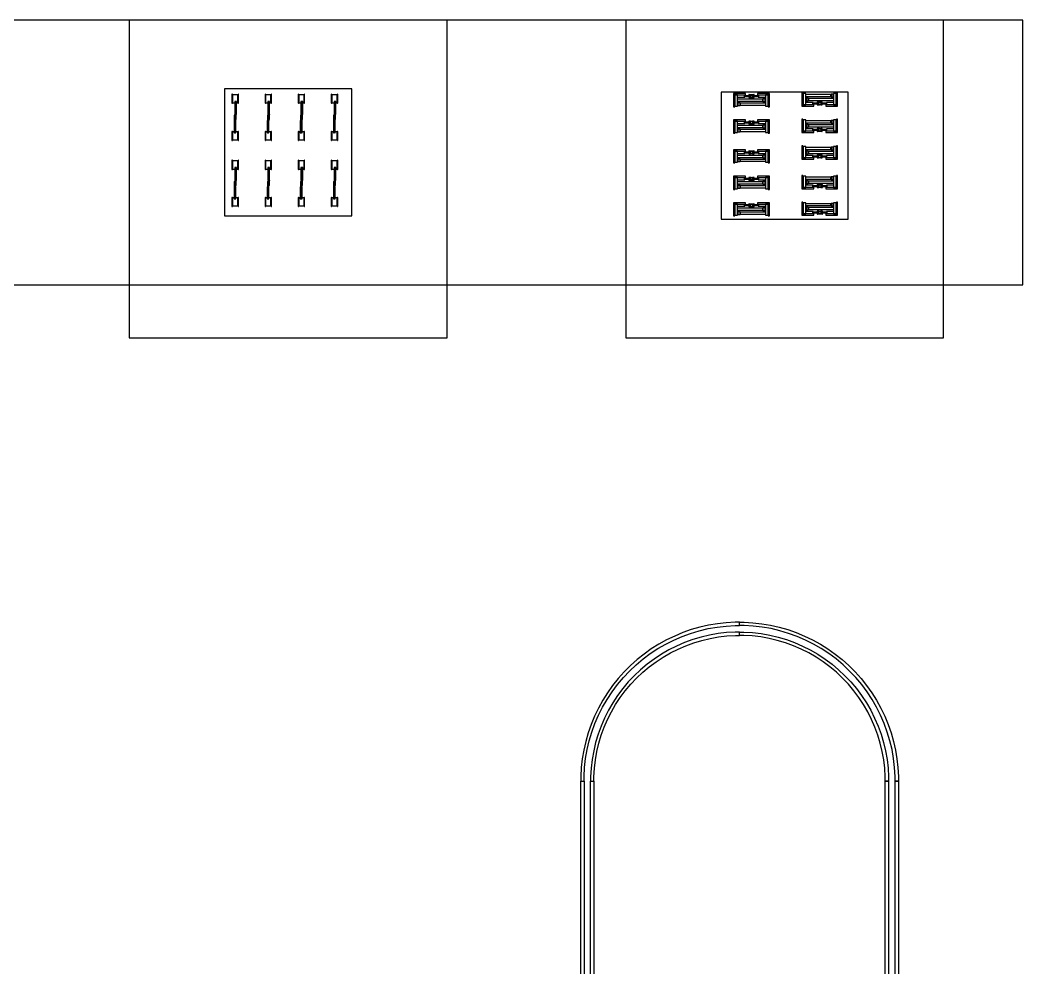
# Model space of a CAD drawing. Extents: x -5000 to 5000, y -1648 to 1500.
# Drawn here: x -3415 to -1900, y 68 to 1500 of the extents above; entities that cross this region are included whole.
import ezdxf

# ---------------------------------------------------------------- set-up
doc = ezdxf.new("R2010")
doc.units = 0
doc.header["$MEASUREMENT"] = 0
for name, color, linetype in [('L0', 3, 'CONTINUOUS'), ('L1', 5, 'CONTINUOUS'), ('L12', 200, 'CONTINUOUS'), ('L15', 120, 'CONTINUOUS'), ('L17', 140, 'CONTINUOUS'), ('L18', 40, 'CONTINUOUS'), ('L2', 1, 'CONTINUOUS'), ('L3', 51, 'CONTINUOUS'), ('L4', 2, 'CONTINUOUS'), ('L7', 220, 'CONTINUOUS')]:
    doc.layers.add(name, color=color, linetype=linetype)

msp = doc.modelspace()

# ---------------------------------------------------------------- linework, layer by layer
at = {"layer": 'L0'}
for points in [[(-4700, 1500), (-4700, 1100), (-1900, 1100), (-1900, 1500), (-4100.001, 1500), (-4100.001, 1400), (-4210.001, 1400), (-4210.001, 1500), (-4700, 1500)], [(-2328.029, 585), (-2328.029, 590), (-2334.763, 590), (-2348.21, 589.245), (-2361.592, 587.737), (-2374.87, 585.481), (-2387.999, 582.484), (-2400.941, 578.756), (-2413.652, 574.308), (-2426.095, 569.154), (-2438.228, 563.311), (-2450.016, 556.796), (-2461.419, 549.631), (-2472.402, 541.838), (-2482.932, 533.441), (-2492.974, 524.467), (-2502.497, 514.944), (-2511.471, 504.902), (-2519.867, 494.373), (-2527.661, 483.389), (-2534.826, 471.986), (-2541.34, 460.199), (-2547.184, 448.065), (-2552.337, 435.623), (-2556.786, 422.911), (-2560.514, 409.97), (-2563.511, 396.84), (-2565.766, 383.563), (-2567.274, 370.18), (-2568.029, 356.737), (-2568.029, 350.006), (-2563.029, 350), (-2563.029, 356.838), (-2562.234, 370.49), (-2560.647, 384.073), (-2558.272, 397.541), (-2555.118, 410.848), (-2551.196, 423.949), (-2546.519, 436.8), (-2541.102, 449.357), (-2534.964, 461.578), (-2528.127, 473.422), (-2520.612, 484.848), (-2512.445, 495.817), (-2503.655, 506.293), (-2494.27, 516.24), (-2484.323, 525.625), (-2473.847, 534.416), (-2462.877, 542.582), (-2451.451, 550.097), (-2439.608, 556.935), (-2427.387, 563.073), (-2414.83, 568.489), (-2401.979, 573.166), (-2388.878, 577.089), (-2375.571, 580.243), (-2362.103, 582.617), (-2348.52, 584.205), (-2334.867, 585), (-2328.029, 585)], [(-2328.029, 585), (-2328.029, 590), (-2321.296, 590), (-2307.849, 589.245), (-2294.467, 587.737), (-2281.189, 585.481), (-2268.06, 582.484), (-2255.118, 578.756), (-2242.407, 574.308), (-2229.964, 569.154), (-2217.83, 563.311), (-2206.043, 556.796), (-2194.64, 549.631), (-2183.657, 541.838), (-2173.127, 533.441), (-2163.085, 524.467), (-2153.562, 514.944), (-2144.588, 504.902), (-2136.192, 494.373), (-2128.398, 483.389), (-2121.233, 471.986), (-2114.719, 460.199), (-2108.875, 448.065), (-2103.722, 435.623), (-2099.273, 422.911), (-2095.545, 409.97), (-2092.548, 396.84), (-2090.292, 383.563), (-2088.785, 370.18), (-2088.03, 356.737), (-2088.029, 350.006), (-2093.029, 350), (-2093.029, 356.838), (-2093.825, 370.49), (-2095.412, 384.073), (-2097.787, 397.541), (-2100.941, 410.848), (-2104.863, 423.949), (-2109.54, 436.8), (-2114.957, 449.357), (-2121.095, 461.578), (-2127.932, 473.422), (-2135.447, 484.848), (-2143.614, 495.817), (-2152.404, 506.293), (-2161.789, 516.24), (-2171.736, 525.625), (-2182.212, 534.416), (-2193.182, 542.582), (-2204.608, 550.097), (-2216.451, 556.935), (-2228.672, 563.073), (-2241.229, 568.489), (-2254.08, 573.166), (-2267.181, 577.089), (-2280.488, 580.243), (-2293.956, 582.617), (-2307.539, 584.205), (-2321.192, 585), (-2328.029, 585)], [(-2328.029, 570), (-2328.029, 575), (-2334.576, 575), (-2347.648, 574.239), (-2360.653, 572.719), (-2373.548, 570.445), (-2386.288, 567.425), (-2398.832, 563.67), (-2411.136, 559.192), (-2423.159, 554.006), (-2434.86, 548.129), (-2446.199, 541.582), (-2457.139, 534.387), (-2467.642, 526.568), (-2477.672, 518.152), (-2487.196, 509.166), (-2496.181, 499.642), (-2504.598, 489.612), (-2512.417, 479.109), (-2519.612, 468.17), (-2526.159, 456.83), (-2532.035, 445.129), (-2537.221, 433.107), (-2541.699, 420.803), (-2545.455, 408.259), (-2548.474, 395.518), (-2550.748, 382.624), (-2552.268, 369.618), (-2553.029, 356.547), (-2553.029, 350), (-2548.029, 350), (-2548.029, 356.401), (-2547.285, 369.182), (-2545.799, 381.899), (-2543.576, 394.507), (-2540.623, 406.964), (-2536.951, 419.229), (-2532.572, 431.26), (-2527.502, 443.015), (-2521.756, 454.456), (-2515.354, 465.544), (-2508.319, 476.24), (-2500.674, 486.51), (-2492.445, 496.317), (-2483.659, 505.629), (-2474.346, 514.415), (-2464.539, 522.645), (-2454.27, 530.29), (-2443.573, 537.325), (-2432.486, 543.726), (-2421.045, 549.472), (-2409.289, 554.543), (-2397.259, 558.922), (-2384.994, 562.594), (-2372.536, 565.546), (-2359.928, 567.769), (-2347.212, 569.256), (-2334.431, 570), (-2328.029, 570)], [(-2328.029, 570), (-2328.029, 575), (-2321.483, 575), (-2308.411, 574.239), (-2295.406, 572.719), (-2282.511, 570.445), (-2269.771, 567.425), (-2257.227, 563.67), (-2244.923, 559.192), (-2232.9, 554.006), (-2221.199, 548.129), (-2209.86, 541.582), (-2198.92, 534.387), (-2188.417, 526.568), (-2178.387, 518.152), (-2168.863, 509.166), (-2159.878, 499.642), (-2151.461, 489.612), (-2143.642, 479.109), (-2136.447, 468.17), (-2129.9, 456.83), (-2124.024, 445.129), (-2118.838, 433.107), (-2114.359, 420.803), (-2110.604, 408.259), (-2107.585, 395.518), (-2105.311, 382.624), (-2103.791, 369.618), (-2103.029, 356.547), (-2103.029, 350), (-2108.029, 350), (-2108.029, 356.401), (-2108.774, 369.182), (-2110.26, 381.899), (-2112.483, 394.507), (-2115.436, 406.964), (-2119.108, 419.229), (-2123.486, 431.26), (-2128.557, 443.015), (-2134.303, 454.456), (-2140.705, 465.544), (-2147.74, 476.24), (-2155.385, 486.51), (-2163.614, 496.317), (-2172.4, 505.629), (-2181.712, 514.415), (-2191.52, 522.645), (-2201.789, 530.29), (-2212.486, 537.325), (-2223.573, 543.726), (-2235.014, 549.472), (-2246.77, 554.543), (-2258.8, 558.922), (-2271.065, 562.594), (-2283.523, 565.546), (-2296.131, 567.769), (-2308.847, 569.256), (-2321.628, 570), (-2328.029, 570)], [(-2568.029, 350.006), (-2563.029, 350.006), (-2563.029, -449.994), (-2568.029, -449.994), (-2568.029, 350.006)], [(-2553.029, 350), (-2548.029, 350), (-2548.029, -450), (-2553.029, -450), (-2553.029, 350)], [(-2108.029, 350), (-2103.029, 350), (-2103.029, -449.994), (-2108.029, -449.994), (-2108.029, 350)], [(-2093.029, 350), (-2088.029, 350), (-2088.029, -449.994), (-2093.029, -449.994), (-2093.029, 350)]]:
    msp.add_lwpolyline(points, close=True, dxfattribs=at)
at = {"layer": 'L1'}
for points in [[(-2335, 1370), (-2331, 1370), (-2331, 1387), (-2335, 1387), (-2335, 1370)], [(-2320.015, 1386.505), (-2331.515, 1386.505), (-2331.515, 1383.505), (-2320.015, 1383.505), (-2320.015, 1386.505)], [(-2293, 1380.5), (-2331.5, 1380.5), (-2331.5, 1377.5), (-2293, 1377.5), (-2293, 1380.5)], [(-2288.515, 1386.505), (-2300.015, 1386.505), (-2300.015, 1383.505), (-2288.515, 1383.505), (-2288.515, 1386.505)], [(-2289, 1370), (-2285, 1370), (-2285, 1387), (-2289, 1387), (-2289, 1370)], [(-2228, 1389), (-2232, 1389), (-2232, 1372), (-2228, 1372), (-2228, 1389)], [(-2228.497, 1384.495), (-2189.997, 1384.495), (-2189.997, 1387.495), (-2228.497, 1387.495), (-2228.497, 1384.495)], [(-2224, 1378.5), (-2185.5, 1378.5), (-2185.5, 1381.5), (-2224, 1381.5), (-2224, 1378.5)], [(-2182, 1389), (-2186, 1389), (-2186, 1372), (-2182, 1372), (-2182, 1389)], [(-2288.503, 1374.505), (-2327.003, 1374.505), (-2327.003, 1371.505), (-2288.503, 1371.505), (-2288.503, 1374.505)], [(-2228.485, 1372.495), (-2216.985, 1372.495), (-2216.985, 1375.495), (-2228.485, 1375.495), (-2228.485, 1372.495)], [(-2196.985, 1372.495), (-2185.485, 1372.495), (-2185.485, 1375.495), (-2196.985, 1375.495), (-2196.985, 1372.495)], [(-2228, 1349), (-2232, 1349), (-2232, 1332), (-2228, 1332), (-2228, 1349)], [(-2182, 1349), (-2186, 1349), (-2186, 1332), (-2182, 1332), (-2182, 1349)], [(-2335, 1330), (-2331, 1330), (-2331, 1347), (-2335, 1347), (-2335, 1330)], [(-2320.015, 1346.505), (-2331.515, 1346.505), (-2331.515, 1343.505), (-2320.015, 1343.505), (-2320.015, 1346.505)], [(-2293, 1340.5), (-2331.5, 1340.5), (-2331.5, 1337.5), (-2293, 1337.5), (-2293, 1340.5)], [(-2288.503, 1334.505), (-2327.003, 1334.505), (-2327.003, 1331.505), (-2288.503, 1331.505), (-2288.503, 1334.505)], [(-2288.515, 1346.505), (-2300.015, 1346.505), (-2300.015, 1343.505), (-2288.515, 1343.505), (-2288.515, 1346.505)], [(-2289, 1330), (-2285, 1330), (-2285, 1347), (-2289, 1347), (-2289, 1330)], [(-2228.497, 1344.495), (-2189.997, 1344.495), (-2189.997, 1347.495), (-2228.497, 1347.495), (-2228.497, 1344.495)], [(-2228.485, 1332.495), (-2216.985, 1332.495), (-2216.985, 1335.495), (-2228.485, 1335.495), (-2228.485, 1332.495)], [(-2224, 1338.5), (-2185.5, 1338.5), (-2185.5, 1341.5), (-2224, 1341.5), (-2224, 1338.5)], [(-2196.985, 1332.495), (-2185.485, 1332.495), (-2185.485, 1335.495), (-2196.985, 1335.495), (-2196.985, 1332.495)], [(-2228, 1309), (-2232, 1309), (-2232, 1292), (-2228, 1292), (-2228, 1309)], [(-2228.497, 1304.495), (-2189.997, 1304.495), (-2189.997, 1307.495), (-2228.497, 1307.495), (-2228.497, 1304.495)], [(-2182, 1309), (-2186, 1309), (-2186, 1292), (-2182, 1292), (-2182, 1309)], [(-2335, 1285), (-2331, 1285), (-2331, 1302), (-2335, 1302), (-2335, 1285)], [(-2320.015, 1301.505), (-2331.515, 1301.505), (-2331.515, 1298.505), (-2320.015, 1298.505), (-2320.015, 1301.505)], [(-2293, 1295.5), (-2331.5, 1295.5), (-2331.5, 1292.5), (-2293, 1292.5), (-2293, 1295.5)], [(-2288.503, 1289.505), (-2327.003, 1289.505), (-2327.003, 1286.505), (-2288.503, 1286.505), (-2288.503, 1289.505)], [(-2288.515, 1301.505), (-2300.015, 1301.505), (-2300.015, 1298.505), (-2288.515, 1298.505), (-2288.515, 1301.505)], [(-2289, 1285), (-2285, 1285), (-2285, 1302), (-2289, 1302), (-2289, 1285)], [(-2228.485, 1292.495), (-2216.985, 1292.495), (-2216.985, 1295.495), (-2228.485, 1295.495), (-2228.485, 1292.495)], [(-2224, 1298.5), (-2185.5, 1298.5), (-2185.5, 1301.5), (-2224, 1301.5), (-2224, 1298.5)], [(-2196.985, 1292.495), (-2185.485, 1292.495), (-2185.485, 1295.495), (-2196.985, 1295.495), (-2196.985, 1292.495)], [(-2335, 1245), (-2331, 1245), (-2331, 1262), (-2335, 1262), (-2335, 1245)], [(-2320.015, 1261.505), (-2331.515, 1261.505), (-2331.515, 1258.505), (-2320.015, 1258.505), (-2320.015, 1261.505)], [(-2288.515, 1261.505), (-2300.015, 1261.505), (-2300.015, 1258.505), (-2288.515, 1258.505), (-2288.515, 1261.505)], [(-2289, 1245), (-2285, 1245), (-2285, 1262), (-2289, 1262), (-2289, 1245)], [(-2228, 1264), (-2232, 1264), (-2232, 1247), (-2228, 1247), (-2228, 1264)], [(-2228.497, 1259.495), (-2189.997, 1259.495), (-2189.997, 1262.495), (-2228.497, 1262.495), (-2228.497, 1259.495)], [(-2182, 1264), (-2186, 1264), (-2186, 1247), (-2182, 1247), (-2182, 1264)], [(-2293, 1255.5), (-2331.5, 1255.5), (-2331.5, 1252.5), (-2293, 1252.5), (-2293, 1255.5)], [(-2288.503, 1249.505), (-2327.003, 1249.505), (-2327.003, 1246.505), (-2288.503, 1246.505), (-2288.503, 1249.505)], [(-2228.485, 1247.495), (-2216.985, 1247.495), (-2216.985, 1250.495), (-2228.485, 1250.495), (-2228.485, 1247.495)], [(-2224, 1253.5), (-2185.5, 1253.5), (-2185.5, 1256.5), (-2224, 1256.5), (-2224, 1253.5)], [(-2196.985, 1247.495), (-2185.485, 1247.495), (-2185.485, 1250.495), (-2196.985, 1250.495), (-2196.985, 1247.495)], [(-2335, 1205), (-2331, 1205), (-2331, 1222), (-2335, 1222), (-2335, 1205)], [(-2320.015, 1221.505), (-2331.515, 1221.505), (-2331.515, 1218.505), (-2320.015, 1218.505), (-2320.015, 1221.505)], [(-2293, 1215.5), (-2331.5, 1215.5), (-2331.5, 1212.5), (-2293, 1212.5), (-2293, 1215.5)], [(-2288.515, 1221.505), (-2300.015, 1221.505), (-2300.015, 1218.505), (-2288.515, 1218.505), (-2288.515, 1221.505)], [(-2289, 1205), (-2285, 1205), (-2285, 1222), (-2289, 1222), (-2289, 1205)], [(-2228, 1224), (-2232, 1224), (-2232, 1207), (-2228, 1207), (-2228, 1224)], [(-2228.497, 1219.495), (-2189.997, 1219.495), (-2189.997, 1222.495), (-2228.497, 1222.495), (-2228.497, 1219.495)], [(-2224, 1213.5), (-2185.5, 1213.5), (-2185.5, 1216.5), (-2224, 1216.5), (-2224, 1213.5)], [(-2182, 1224), (-2186, 1224), (-2186, 1207), (-2182, 1207), (-2182, 1224)], [(-2288.503, 1209.505), (-2327.003, 1209.505), (-2327.003, 1206.505), (-2288.503, 1206.505), (-2288.503, 1209.505)], [(-2228.485, 1207.495), (-2216.985, 1207.495), (-2216.985, 1210.495), (-2228.485, 1210.495), (-2228.485, 1207.495)], [(-2196.985, 1207.495), (-2185.485, 1207.495), (-2185.485, 1210.495), (-2196.985, 1210.495), (-2196.985, 1207.495)]]:
    msp.add_lwpolyline(points, close=True, dxfattribs=at)
at = {"layer": 'L12'}
for points in [[(-3093.97, 1374.7), (-3085.97, 1374.7), (-3085.97, 1387), (-3093.97, 1387), (-3093.97, 1374.7)], [(-3043.97, 1374.7), (-3035.97, 1374.7), (-3035.97, 1387), (-3043.97, 1387), (-3043.97, 1374.7)], [(-2993.97, 1374.7), (-2985.97, 1374.7), (-2985.97, 1387), (-2993.97, 1387), (-2993.97, 1374.7)], [(-2943.97, 1374.7), (-2935.97, 1374.7), (-2935.97, 1387), (-2943.97, 1387), (-2943.97, 1374.7)], [(-3093.97, 1319), (-3085.97, 1319), (-3085.97, 1331.3), (-3093.97, 1331.3), (-3093.97, 1319)], [(-3043.97, 1319), (-3035.97, 1319), (-3035.97, 1331.3), (-3043.97, 1331.3), (-3043.97, 1319)], [(-2993.97, 1319), (-2985.97, 1319), (-2985.97, 1331.3), (-2993.97, 1331.3), (-2993.97, 1319)], [(-2943.97, 1319), (-2935.97, 1319), (-2935.97, 1331.3), (-2943.97, 1331.3), (-2943.97, 1319)], [(-3093.97, 1274.7), (-3085.97, 1274.7), (-3085.97, 1287), (-3093.97, 1287), (-3093.97, 1274.7)], [(-3043.97, 1274.7), (-3035.97, 1274.7), (-3035.97, 1287), (-3043.97, 1287), (-3043.97, 1274.7)], [(-2993.97, 1274.7), (-2985.97, 1274.7), (-2985.97, 1287), (-2993.97, 1287), (-2993.97, 1274.7)], [(-2943.97, 1274.7), (-2935.97, 1274.7), (-2935.97, 1287), (-2943.97, 1287), (-2943.97, 1274.7)], [(-3093.97, 1219), (-3085.97, 1219), (-3085.97, 1231.3), (-3093.97, 1231.3), (-3093.97, 1219)], [(-3043.97, 1219), (-3035.97, 1219), (-3035.97, 1231.3), (-3043.97, 1231.3), (-3043.97, 1219)], [(-2993.97, 1219), (-2985.97, 1219), (-2985.97, 1231.3), (-2993.97, 1231.3), (-2993.97, 1219)], [(-2943.97, 1219), (-2935.97, 1219), (-2935.97, 1231.3), (-2943.97, 1231.3), (-2943.97, 1219)]]:
    msp.add_lwpolyline(points, close=True, dxfattribs=at)
at = {"layer": 'L15'}
for points in [[(-2313.85, 1385.75), (-2313.35, 1385.75), (-2313.35, 1387.25), (-2313.85, 1387.25), (-2313.85, 1385.75)], [(-2313.85, 1382.75), (-2313.35, 1382.75), (-2313.35, 1384.25), (-2313.85, 1384.25), (-2313.85, 1382.75)], [(-2306.7, 1385.75), (-2306.2, 1385.75), (-2306.2, 1387.25), (-2306.7, 1387.25), (-2306.7, 1385.75)], [(-2306.7, 1382.75), (-2306.2, 1382.75), (-2306.2, 1384.25), (-2306.7, 1384.25), (-2306.7, 1382.75)], [(-2210.85, 1374.75), (-2210.35, 1374.75), (-2210.35, 1376.25), (-2210.85, 1376.25), (-2210.85, 1374.75)], [(-2210.85, 1371.75), (-2210.35, 1371.75), (-2210.35, 1373.25), (-2210.85, 1373.25), (-2210.85, 1371.75)], [(-2203.7, 1374.75), (-2203.2, 1374.75), (-2203.2, 1376.25), (-2203.7, 1376.25), (-2203.7, 1374.75)], [(-2203.7, 1371.75), (-2203.2, 1371.75), (-2203.2, 1373.25), (-2203.7, 1373.25), (-2203.7, 1371.75)], [(-2313.85, 1345.75), (-2313.35, 1345.75), (-2313.35, 1347.25), (-2313.85, 1347.25), (-2313.85, 1345.75)], [(-2313.85, 1342.75), (-2313.35, 1342.75), (-2313.35, 1344.25), (-2313.85, 1344.25), (-2313.85, 1342.75)], [(-2306.7, 1345.75), (-2306.2, 1345.75), (-2306.2, 1347.25), (-2306.7, 1347.25), (-2306.7, 1345.75)], [(-2306.7, 1342.75), (-2306.2, 1342.75), (-2306.2, 1344.25), (-2306.7, 1344.25), (-2306.7, 1342.75)], [(-2210.85, 1334.75), (-2210.35, 1334.75), (-2210.35, 1336.25), (-2210.85, 1336.25), (-2210.85, 1334.75)], [(-2210.85, 1331.75), (-2210.35, 1331.75), (-2210.35, 1333.25), (-2210.85, 1333.25), (-2210.85, 1331.75)], [(-2203.7, 1334.75), (-2203.2, 1334.75), (-2203.2, 1336.25), (-2203.7, 1336.25), (-2203.7, 1334.75)], [(-2203.7, 1331.75), (-2203.2, 1331.75), (-2203.2, 1333.25), (-2203.7, 1333.25), (-2203.7, 1331.75)], [(-2313.85, 1300.75), (-2313.35, 1300.75), (-2313.35, 1302.25), (-2313.85, 1302.25), (-2313.85, 1300.75)], [(-2313.85, 1297.75), (-2313.35, 1297.75), (-2313.35, 1299.25), (-2313.85, 1299.25), (-2313.85, 1297.75)], [(-2306.7, 1300.75), (-2306.2, 1300.75), (-2306.2, 1302.25), (-2306.7, 1302.25), (-2306.7, 1300.75)], [(-2306.7, 1297.75), (-2306.2, 1297.75), (-2306.2, 1299.25), (-2306.7, 1299.25), (-2306.7, 1297.75)], [(-2210.85, 1294.75), (-2210.35, 1294.75), (-2210.35, 1296.25), (-2210.85, 1296.25), (-2210.85, 1294.75)], [(-2210.85, 1291.75), (-2210.35, 1291.75), (-2210.35, 1293.25), (-2210.85, 1293.25), (-2210.85, 1291.75)], [(-2203.7, 1294.75), (-2203.2, 1294.75), (-2203.2, 1296.25), (-2203.7, 1296.25), (-2203.7, 1294.75)], [(-2203.7, 1291.75), (-2203.2, 1291.75), (-2203.2, 1293.25), (-2203.7, 1293.25), (-2203.7, 1291.75)], [(-2313.85, 1260.75), (-2313.35, 1260.75), (-2313.35, 1262.25), (-2313.85, 1262.25), (-2313.85, 1260.75)], [(-2313.85, 1257.75), (-2313.35, 1257.75), (-2313.35, 1259.25), (-2313.85, 1259.25), (-2313.85, 1257.75)], [(-2306.7, 1260.75), (-2306.2, 1260.75), (-2306.2, 1262.25), (-2306.7, 1262.25), (-2306.7, 1260.75)], [(-2306.7, 1257.75), (-2306.2, 1257.75), (-2306.2, 1259.25), (-2306.7, 1259.25), (-2306.7, 1257.75)], [(-2210.65, 1249.85), (-2210.15, 1249.85), (-2210.15, 1251.35), (-2210.65, 1251.35), (-2210.65, 1249.85)], [(-2210.65, 1246.85), (-2210.15, 1246.85), (-2210.15, 1248.35), (-2210.65, 1248.35), (-2210.65, 1246.85)], [(-2203.5, 1249.85), (-2203, 1249.85), (-2203, 1251.35), (-2203.5, 1251.35), (-2203.5, 1249.85)], [(-2203.5, 1246.85), (-2203, 1246.85), (-2203, 1248.35), (-2203.5, 1248.35), (-2203.5, 1246.85)], [(-2313.85, 1220.75), (-2313.35, 1220.75), (-2313.35, 1222.25), (-2313.85, 1222.25), (-2313.85, 1220.75)], [(-2313.85, 1217.75), (-2313.35, 1217.75), (-2313.35, 1219.25), (-2313.85, 1219.25), (-2313.85, 1217.75)], [(-2306.7, 1220.75), (-2306.2, 1220.75), (-2306.2, 1222.25), (-2306.7, 1222.25), (-2306.7, 1220.75)], [(-2306.7, 1217.75), (-2306.2, 1217.75), (-2306.2, 1219.25), (-2306.7, 1219.25), (-2306.7, 1217.75)], [(-2210.65, 1209.75), (-2210.15, 1209.75), (-2210.15, 1211.25), (-2210.65, 1211.25), (-2210.65, 1209.75)], [(-2210.65, 1206.75), (-2210.15, 1206.75), (-2210.15, 1208.25), (-2210.65, 1208.25), (-2210.65, 1206.75)], [(-2203.5, 1209.75), (-2203, 1209.75), (-2203, 1211.25), (-2203.5, 1211.25), (-2203.5, 1209.75)], [(-2203.5, 1206.75), (-2203, 1206.75), (-2203, 1208.25), (-2203.5, 1208.25), (-2203.5, 1206.75)]]:
    msp.add_lwpolyline(points, close=True, dxfattribs=at)
at = {"layer": 'L17'}
for points in [[(-3094.87, 1374.3), (-3094.27, 1374.3), (-3094.27, 1388), (-3094.87, 1388), (-3094.87, 1374.3)], [(-3085.67, 1374.3), (-3085.07, 1374.3), (-3085.07, 1388), (-3085.67, 1388), (-3085.67, 1374.3)], [(-3044.87, 1374.3), (-3044.27, 1374.3), (-3044.27, 1388), (-3044.87, 1388), (-3044.87, 1374.3)], [(-3035.67, 1374.3), (-3035.07, 1374.3), (-3035.07, 1388), (-3035.67, 1388), (-3035.67, 1374.3)], [(-2994.87, 1374.3), (-2994.27, 1374.3), (-2994.27, 1388), (-2994.87, 1388), (-2994.87, 1374.3)], [(-2985.67, 1374.3), (-2985.07, 1374.3), (-2985.07, 1388), (-2985.67, 1388), (-2985.67, 1374.3)], [(-2944.87, 1374.3), (-2944.27, 1374.3), (-2944.27, 1388), (-2944.87, 1388), (-2944.87, 1374.3)], [(-2935.67, 1374.3), (-2935.07, 1374.3), (-2935.07, 1388), (-2935.67, 1388), (-2935.67, 1374.3)], [(-3094.87, 1318), (-3094.27, 1318), (-3094.27, 1331.7), (-3094.87, 1331.7), (-3094.87, 1318)], [(-3085.67, 1318), (-3085.07, 1318), (-3085.07, 1331.7), (-3085.67, 1331.7), (-3085.67, 1318)], [(-3044.87, 1318), (-3044.27, 1318), (-3044.27, 1331.7), (-3044.87, 1331.7), (-3044.87, 1318)], [(-3035.67, 1318), (-3035.07, 1318), (-3035.07, 1331.7), (-3035.67, 1331.7), (-3035.67, 1318)], [(-2994.87, 1318), (-2994.27, 1318), (-2994.27, 1331.7), (-2994.87, 1331.7), (-2994.87, 1318)], [(-2985.67, 1318), (-2985.07, 1318), (-2985.07, 1331.7), (-2985.67, 1331.7), (-2985.67, 1318)], [(-2944.87, 1318), (-2944.27, 1318), (-2944.27, 1331.7), (-2944.87, 1331.7), (-2944.87, 1318)], [(-2935.67, 1318), (-2935.07, 1318), (-2935.07, 1331.7), (-2935.67, 1331.7), (-2935.67, 1318)], [(-3094.87, 1274.3), (-3094.27, 1274.3), (-3094.27, 1288), (-3094.87, 1288), (-3094.87, 1274.3)], [(-3085.67, 1274.3), (-3085.07, 1274.3), (-3085.07, 1288), (-3085.67, 1288), (-3085.67, 1274.3)], [(-3044.87, 1274.3), (-3044.27, 1274.3), (-3044.27, 1288), (-3044.87, 1288), (-3044.87, 1274.3)], [(-3035.67, 1274.3), (-3035.07, 1274.3), (-3035.07, 1288), (-3035.67, 1288), (-3035.67, 1274.3)], [(-2994.87, 1274.3), (-2994.27, 1274.3), (-2994.27, 1288), (-2994.87, 1288), (-2994.87, 1274.3)], [(-2985.67, 1274.3), (-2985.07, 1274.3), (-2985.07, 1288), (-2985.67, 1288), (-2985.67, 1274.3)], [(-2944.87, 1274.3), (-2944.27, 1274.3), (-2944.27, 1288), (-2944.87, 1288), (-2944.87, 1274.3)], [(-2935.67, 1274.3), (-2935.07, 1274.3), (-2935.07, 1288), (-2935.67, 1288), (-2935.67, 1274.3)], [(-3094.87, 1218), (-3094.27, 1218), (-3094.27, 1231.7), (-3094.87, 1231.7), (-3094.87, 1218)], [(-3085.67, 1218), (-3085.07, 1218), (-3085.07, 1231.7), (-3085.67, 1231.7), (-3085.67, 1218)], [(-3044.87, 1218), (-3044.27, 1218), (-3044.27, 1231.7), (-3044.87, 1231.7), (-3044.87, 1218)], [(-3035.67, 1218), (-3035.07, 1218), (-3035.07, 1231.7), (-3035.67, 1231.7), (-3035.67, 1218)], [(-2994.87, 1218), (-2994.27, 1218), (-2994.27, 1231.7), (-2994.87, 1231.7), (-2994.87, 1218)], [(-2985.67, 1218), (-2985.07, 1218), (-2985.07, 1231.7), (-2985.67, 1231.7), (-2985.67, 1218)], [(-2944.87, 1218), (-2944.27, 1218), (-2944.27, 1231.7), (-2944.87, 1231.7), (-2944.87, 1218)], [(-2935.67, 1218), (-2935.07, 1218), (-2935.07, 1231.7), (-2935.67, 1231.7), (-2935.67, 1218)]]:
    msp.add_lwpolyline(points, close=True, dxfattribs=at)
at = {"layer": 'L18'}
for points in [[(-3250, 1020), (-2770, 1020), (-2770, 1500), (-3250, 1500), (-3250, 1020)], [(-2500, 1020), (-2020, 1020), (-2020, 1500), (-2500, 1500), (-2500, 1020)], [(-3106, 1204), (-2914, 1204), (-2914, 1396), (-3106, 1396), (-3106, 1204)], [(-2355.8, 1199), (-2163.8, 1199), (-2163.8, 1391), (-2355.8, 1391), (-2355.8, 1199)]]:
    msp.add_lwpolyline(points, close=True, dxfattribs=at)
at = {"layer": 'L2'}
for points in [[(-3089.85, 1358), (-3088.85, 1358), (-3088.85, 1377), (-3089.85, 1377), (-3089.85, 1358)], [(-3039.85, 1358), (-3038.85, 1358), (-3038.85, 1377), (-3039.85, 1377), (-3039.85, 1358)], [(-2989.85, 1358), (-2988.85, 1358), (-2988.85, 1377), (-2989.85, 1377), (-2989.85, 1358)], [(-2939.85, 1358), (-2938.85, 1358), (-2938.85, 1377), (-2939.85, 1377), (-2939.85, 1358)], [(-3090.645, 1347.75), (-3089.895, 1347.75), (-3089.895, 1356), (-3090.645, 1356), (-3090.645, 1347.75)], [(-3089.495, 1350), (-3089.045, 1350), (-3089.045, 1358.2), (-3089.495, 1358.2), (-3089.495, 1350)], [(-3089.42, 1359.9), (-3089.22, 1359.9), (-3089.22, 1360.1), (-3089.42, 1360.1), (-3089.42, 1359.9)], [(-3089.42, 1359.5), (-3089.22, 1359.5), (-3089.22, 1359.7), (-3089.42, 1359.7), (-3089.42, 1359.5)], [(-3089.42, 1359.1), (-3089.22, 1359.1), (-3089.22, 1359.3), (-3089.42, 1359.3), (-3089.42, 1359.1)], [(-3040.645, 1347.75), (-3039.895, 1347.75), (-3039.895, 1356), (-3040.645, 1356), (-3040.645, 1347.75)], [(-3039.495, 1350), (-3039.045, 1350), (-3039.045, 1358.2), (-3039.495, 1358.2), (-3039.495, 1350)], [(-3039.42, 1359.9), (-3039.22, 1359.9), (-3039.22, 1360.1), (-3039.42, 1360.1), (-3039.42, 1359.9)], [(-3039.42, 1359.5), (-3039.22, 1359.5), (-3039.22, 1359.7), (-3039.42, 1359.7), (-3039.42, 1359.5)], [(-3039.42, 1359.1), (-3039.22, 1359.1), (-3039.22, 1359.3), (-3039.42, 1359.3), (-3039.42, 1359.1)], [(-2990.645, 1347.75), (-2989.895, 1347.75), (-2989.895, 1356), (-2990.645, 1356), (-2990.645, 1347.75)], [(-2989.495, 1350), (-2989.045, 1350), (-2989.045, 1358.2), (-2989.495, 1358.2), (-2989.495, 1350)], [(-2989.42, 1359.9), (-2989.22, 1359.9), (-2989.22, 1360.1), (-2989.42, 1360.1), (-2989.42, 1359.9)], [(-2989.42, 1359.5), (-2989.22, 1359.5), (-2989.22, 1359.7), (-2989.42, 1359.7), (-2989.42, 1359.5)], [(-2989.42, 1359.1), (-2989.22, 1359.1), (-2989.22, 1359.3), (-2989.42, 1359.3), (-2989.42, 1359.1)], [(-2940.645, 1347.75), (-2939.895, 1347.75), (-2939.895, 1356), (-2940.645, 1356), (-2940.645, 1347.75)], [(-2939.495, 1350), (-2939.045, 1350), (-2939.045, 1358.2), (-2939.495, 1358.2), (-2939.495, 1350)], [(-2939.42, 1359.9), (-2939.22, 1359.9), (-2939.22, 1360.1), (-2939.42, 1360.1), (-2939.42, 1359.9)], [(-2939.42, 1359.5), (-2939.22, 1359.5), (-2939.22, 1359.7), (-2939.42, 1359.7), (-2939.42, 1359.5)], [(-2939.42, 1359.1), (-2939.22, 1359.1), (-2939.22, 1359.3), (-2939.42, 1359.3), (-2939.42, 1359.1)], [(-3090.8, 1330), (-3089.8, 1330), (-3089.8, 1348), (-3090.8, 1348), (-3090.8, 1330)], [(-3040.8, 1330), (-3039.8, 1330), (-3039.8, 1348), (-3040.8, 1348), (-3040.8, 1330)], [(-2990.8, 1330), (-2989.8, 1330), (-2989.8, 1348), (-2990.8, 1348), (-2990.8, 1330)], [(-2940.8, 1330), (-2939.8, 1330), (-2939.8, 1348), (-2940.8, 1348), (-2940.8, 1330)], [(-3089.85, 1258), (-3088.85, 1258), (-3088.85, 1277), (-3089.85, 1277), (-3089.85, 1258)], [(-3039.85, 1258), (-3038.85, 1258), (-3038.85, 1277), (-3039.85, 1277), (-3039.85, 1258)], [(-2989.85, 1258), (-2988.85, 1258), (-2988.85, 1277), (-2989.85, 1277), (-2989.85, 1258)], [(-2939.85, 1258), (-2938.85, 1258), (-2938.85, 1277), (-2939.85, 1277), (-2939.85, 1258)], [(-3089.495, 1250), (-3089.045, 1250), (-3089.045, 1258.2), (-3089.495, 1258.2), (-3089.495, 1250)], [(-3089.42, 1259.9), (-3089.22, 1259.9), (-3089.22, 1260.1), (-3089.42, 1260.1), (-3089.42, 1259.9)], [(-3089.42, 1259.5), (-3089.22, 1259.5), (-3089.22, 1259.7), (-3089.42, 1259.7), (-3089.42, 1259.5)], [(-3089.42, 1259.1), (-3089.22, 1259.1), (-3089.22, 1259.3), (-3089.42, 1259.3), (-3089.42, 1259.1)], [(-3039.495, 1250), (-3039.045, 1250), (-3039.045, 1258.2), (-3039.495, 1258.2), (-3039.495, 1250)], [(-3039.42, 1259.9), (-3039.22, 1259.9), (-3039.22, 1260.1), (-3039.42, 1260.1), (-3039.42, 1259.9)], [(-3039.42, 1259.5), (-3039.22, 1259.5), (-3039.22, 1259.7), (-3039.42, 1259.7), (-3039.42, 1259.5)], [(-3039.42, 1259.1), (-3039.22, 1259.1), (-3039.22, 1259.3), (-3039.42, 1259.3), (-3039.42, 1259.1)], [(-2989.495, 1250), (-2989.045, 1250), (-2989.045, 1258.2), (-2989.495, 1258.2), (-2989.495, 1250)], [(-2989.42, 1259.9), (-2989.22, 1259.9), (-2989.22, 1260.1), (-2989.42, 1260.1), (-2989.42, 1259.9)], [(-2989.42, 1259.5), (-2989.22, 1259.5), (-2989.22, 1259.7), (-2989.42, 1259.7), (-2989.42, 1259.5)], [(-2989.42, 1259.1), (-2989.22, 1259.1), (-2989.22, 1259.3), (-2989.42, 1259.3), (-2989.42, 1259.1)], [(-2939.495, 1250), (-2939.045, 1250), (-2939.045, 1258.2), (-2939.495, 1258.2), (-2939.495, 1250)], [(-2939.42, 1259.9), (-2939.22, 1259.9), (-2939.22, 1260.1), (-2939.42, 1260.1), (-2939.42, 1259.9)], [(-2939.42, 1259.5), (-2939.22, 1259.5), (-2939.22, 1259.7), (-2939.42, 1259.7), (-2939.42, 1259.5)], [(-2939.42, 1259.1), (-2939.22, 1259.1), (-2939.22, 1259.3), (-2939.42, 1259.3), (-2939.42, 1259.1)], [(-3090.8, 1230), (-3089.8, 1230), (-3089.8, 1248), (-3090.8, 1248), (-3090.8, 1230)], [(-3090.645, 1247.75), (-3089.895, 1247.75), (-3089.895, 1256), (-3090.645, 1256), (-3090.645, 1247.75)], [(-3040.8, 1230), (-3039.8, 1230), (-3039.8, 1248), (-3040.8, 1248), (-3040.8, 1230)], [(-3040.645, 1247.75), (-3039.895, 1247.75), (-3039.895, 1256), (-3040.645, 1256), (-3040.645, 1247.75)], [(-2990.8, 1230), (-2989.8, 1230), (-2989.8, 1248), (-2990.8, 1248), (-2990.8, 1230)], [(-2990.645, 1247.75), (-2989.895, 1247.75), (-2989.895, 1256), (-2990.645, 1256), (-2990.645, 1247.75)], [(-2940.8, 1230), (-2939.8, 1230), (-2939.8, 1248), (-2940.8, 1248), (-2940.8, 1230)], [(-2940.645, 1247.75), (-2939.895, 1247.75), (-2939.895, 1256), (-2940.645, 1256), (-2940.645, 1247.75)]]:
    msp.add_lwpolyline(points, close=True, dxfattribs=at)
at = {"layer": 'L3'}
for points in [[(-3090.65, 1357.8), (-3090.05, 1357.8), (-3090.05, 1377), (-3090.65, 1377), (-3090.65, 1357.8)], [(-3088.65, 1357.8), (-3088.05, 1357.8), (-3088.05, 1377), (-3088.65, 1377), (-3088.65, 1357.8)], [(-3040.65, 1357.8), (-3040.05, 1357.8), (-3040.05, 1377), (-3040.65, 1377), (-3040.65, 1357.8)], [(-3038.65, 1357.8), (-3038.05, 1357.8), (-3038.05, 1377), (-3038.65, 1377), (-3038.65, 1357.8)], [(-2990.65, 1357.8), (-2990.05, 1357.8), (-2990.05, 1377), (-2990.65, 1377), (-2990.65, 1357.8)], [(-2988.65, 1357.8), (-2988.05, 1357.8), (-2988.05, 1377), (-2988.65, 1377), (-2988.65, 1357.8)], [(-2940.65, 1357.8), (-2940.05, 1357.8), (-2940.05, 1377), (-2940.65, 1377), (-2940.65, 1357.8)], [(-2938.65, 1357.8), (-2938.05, 1357.8), (-2938.05, 1377), (-2938.65, 1377), (-2938.65, 1357.8)], [(-3091.395, 1348.2), (-3090.845, 1348.2), (-3090.845, 1356.2), (-3091.395, 1356.2), (-3091.395, 1348.2)], [(-3090.9, 1356.2), (-3090.31, 1356.2), (-3090.31, 1356.5), (-3090.9, 1356.5), (-3090.9, 1356.2)], [(-3090.31, 1356.2), (-3089.76, 1356.2), (-3089.76, 1357.8), (-3090.31, 1357.8), (-3090.31, 1356.2)], [(-3089.695, 1348.2), (-3088.895, 1348.2), (-3088.895, 1349.8), (-3089.695, 1349.8), (-3089.695, 1348.2)], [(-3088.895, 1349.5), (-3088.505, 1349.5), (-3088.505, 1349.8), (-3088.895, 1349.8), (-3088.895, 1349.5)], [(-3088.845, 1349.8), (-3088.335, 1349.8), (-3088.335, 1357.8), (-3088.845, 1357.8), (-3088.845, 1349.8)], [(-3088.335, 1357.5), (-3087.945, 1357.5), (-3087.945, 1357.8), (-3088.335, 1357.8), (-3088.335, 1357.5)], [(-3041.395, 1348.2), (-3040.845, 1348.2), (-3040.845, 1356.2), (-3041.395, 1356.2), (-3041.395, 1348.2)], [(-3040.9, 1356.2), (-3040.31, 1356.2), (-3040.31, 1356.5), (-3040.9, 1356.5), (-3040.9, 1356.2)], [(-3040.31, 1356.2), (-3039.76, 1356.2), (-3039.76, 1357.8), (-3040.31, 1357.8), (-3040.31, 1356.2)], [(-3039.695, 1348.2), (-3038.895, 1348.2), (-3038.895, 1349.8), (-3039.695, 1349.8), (-3039.695, 1348.2)], [(-3038.895, 1349.5), (-3038.505, 1349.5), (-3038.505, 1349.8), (-3038.895, 1349.8), (-3038.895, 1349.5)], [(-3038.845, 1349.8), (-3038.335, 1349.8), (-3038.335, 1357.8), (-3038.845, 1357.8), (-3038.845, 1349.8)], [(-3038.335, 1357.5), (-3037.945, 1357.5), (-3037.945, 1357.8), (-3038.335, 1357.8), (-3038.335, 1357.5)], [(-2991.395, 1348.2), (-2990.845, 1348.2), (-2990.845, 1356.2), (-2991.395, 1356.2), (-2991.395, 1348.2)], [(-2990.9, 1356.2), (-2990.31, 1356.2), (-2990.31, 1356.5), (-2990.9, 1356.5), (-2990.9, 1356.2)], [(-2990.31, 1356.2), (-2989.76, 1356.2), (-2989.76, 1357.8), (-2990.31, 1357.8), (-2990.31, 1356.2)], [(-2989.695, 1348.2), (-2988.895, 1348.2), (-2988.895, 1349.8), (-2989.695, 1349.8), (-2989.695, 1348.2)], [(-2988.895, 1349.5), (-2988.505, 1349.5), (-2988.505, 1349.8), (-2988.895, 1349.8), (-2988.895, 1349.5)], [(-2988.845, 1349.8), (-2988.335, 1349.8), (-2988.335, 1357.8), (-2988.845, 1357.8), (-2988.845, 1349.8)], [(-2988.335, 1357.5), (-2987.945, 1357.5), (-2987.945, 1357.8), (-2988.335, 1357.8), (-2988.335, 1357.5)], [(-2941.395, 1348.2), (-2940.845, 1348.2), (-2940.845, 1356.2), (-2941.395, 1356.2), (-2941.395, 1348.2)], [(-2940.9, 1356.2), (-2940.31, 1356.2), (-2940.31, 1356.5), (-2940.9, 1356.5), (-2940.9, 1356.2)], [(-2940.31, 1356.2), (-2939.76, 1356.2), (-2939.76, 1357.8), (-2940.31, 1357.8), (-2940.31, 1356.2)], [(-2939.695, 1348.2), (-2938.895, 1348.2), (-2938.895, 1349.8), (-2939.695, 1349.8), (-2939.695, 1348.2)], [(-2938.895, 1349.5), (-2938.505, 1349.5), (-2938.505, 1349.8), (-2938.895, 1349.8), (-2938.895, 1349.5)], [(-2938.845, 1349.8), (-2938.335, 1349.8), (-2938.335, 1357.8), (-2938.845, 1357.8), (-2938.845, 1349.8)], [(-2938.335, 1357.5), (-2937.945, 1357.5), (-2937.945, 1357.8), (-2938.335, 1357.8), (-2938.335, 1357.5)], [(-3091.6, 1329.8), (-3091, 1329.8), (-3091, 1348.2), (-3091.6, 1348.2), (-3091.6, 1329.8)], [(-3089.6, 1329.8), (-3089, 1329.8), (-3089, 1348.2), (-3089.6, 1348.2), (-3089.6, 1329.8)], [(-3041.6, 1329.8), (-3041, 1329.8), (-3041, 1348.2), (-3041.6, 1348.2), (-3041.6, 1329.8)], [(-3039.6, 1329.8), (-3039, 1329.8), (-3039, 1348.2), (-3039.6, 1348.2), (-3039.6, 1329.8)], [(-2991.6, 1329.8), (-2991, 1329.8), (-2991, 1348.2), (-2991.6, 1348.2), (-2991.6, 1329.8)], [(-2989.6, 1329.8), (-2989, 1329.8), (-2989, 1348.2), (-2989.6, 1348.2), (-2989.6, 1329.8)], [(-2941.6, 1329.8), (-2941, 1329.8), (-2941, 1348.2), (-2941.6, 1348.2), (-2941.6, 1329.8)], [(-2939.6, 1329.8), (-2939, 1329.8), (-2939, 1348.2), (-2939.6, 1348.2), (-2939.6, 1329.8)], [(-3090.65, 1257.8), (-3090.05, 1257.8), (-3090.05, 1277), (-3090.65, 1277), (-3090.65, 1257.8)], [(-3088.65, 1257.8), (-3088.05, 1257.8), (-3088.05, 1277), (-3088.65, 1277), (-3088.65, 1257.8)], [(-3040.65, 1257.8), (-3040.05, 1257.8), (-3040.05, 1277), (-3040.65, 1277), (-3040.65, 1257.8)], [(-3038.65, 1257.8), (-3038.05, 1257.8), (-3038.05, 1277), (-3038.65, 1277), (-3038.65, 1257.8)], [(-2990.65, 1257.8), (-2990.05, 1257.8), (-2990.05, 1277), (-2990.65, 1277), (-2990.65, 1257.8)], [(-2988.65, 1257.8), (-2988.05, 1257.8), (-2988.05, 1277), (-2988.65, 1277), (-2988.65, 1257.8)], [(-2940.65, 1257.8), (-2940.05, 1257.8), (-2940.05, 1277), (-2940.65, 1277), (-2940.65, 1257.8)], [(-2938.65, 1257.8), (-2938.05, 1257.8), (-2938.05, 1277), (-2938.65, 1277), (-2938.65, 1257.8)], [(-3088.845, 1249.8), (-3088.335, 1249.8), (-3088.335, 1257.8), (-3088.845, 1257.8), (-3088.845, 1249.8)], [(-3088.335, 1257.5), (-3087.945, 1257.5), (-3087.945, 1257.8), (-3088.335, 1257.8), (-3088.335, 1257.5)], [(-3038.845, 1249.8), (-3038.335, 1249.8), (-3038.335, 1257.8), (-3038.845, 1257.8), (-3038.845, 1249.8)], [(-3038.335, 1257.5), (-3037.945, 1257.5), (-3037.945, 1257.8), (-3038.335, 1257.8), (-3038.335, 1257.5)], [(-2988.845, 1249.8), (-2988.335, 1249.8), (-2988.335, 1257.8), (-2988.845, 1257.8), (-2988.845, 1249.8)], [(-2988.335, 1257.5), (-2987.945, 1257.5), (-2987.945, 1257.8), (-2988.335, 1257.8), (-2988.335, 1257.5)], [(-2938.845, 1249.8), (-2938.335, 1249.8), (-2938.335, 1257.8), (-2938.845, 1257.8), (-2938.845, 1249.8)], [(-2938.335, 1257.5), (-2937.945, 1257.5), (-2937.945, 1257.8), (-2938.335, 1257.8), (-2938.335, 1257.5)], [(-3091.6, 1229.8), (-3091, 1229.8), (-3091, 1248.2), (-3091.6, 1248.2), (-3091.6, 1229.8)], [(-3091.395, 1248.2), (-3090.845, 1248.2), (-3090.845, 1256.2), (-3091.395, 1256.2), (-3091.395, 1248.2)], [(-3089.6, 1229.8), (-3089, 1229.8), (-3089, 1248.2), (-3089.6, 1248.2), (-3089.6, 1229.8)], [(-3041.6, 1229.8), (-3041, 1229.8), (-3041, 1248.2), (-3041.6, 1248.2), (-3041.6, 1229.8)], [(-3041.395, 1248.2), (-3040.845, 1248.2), (-3040.845, 1256.2), (-3041.395, 1256.2), (-3041.395, 1248.2)], [(-3039.6, 1229.8), (-3039, 1229.8), (-3039, 1248.2), (-3039.6, 1248.2), (-3039.6, 1229.8)], [(-2991.6, 1229.8), (-2991, 1229.8), (-2991, 1248.2), (-2991.6, 1248.2), (-2991.6, 1229.8)], [(-2991.395, 1248.2), (-2990.845, 1248.2), (-2990.845, 1256.2), (-2991.395, 1256.2), (-2991.395, 1248.2)], [(-2989.6, 1229.8), (-2989, 1229.8), (-2989, 1248.2), (-2989.6, 1248.2), (-2989.6, 1229.8)], [(-2941.6, 1229.8), (-2941, 1229.8), (-2941, 1248.2), (-2941.6, 1248.2), (-2941.6, 1229.8)], [(-2941.395, 1248.2), (-2940.845, 1248.2), (-2940.845, 1256.2), (-2941.395, 1256.2), (-2941.395, 1248.2)], [(-2939.6, 1229.8), (-2939, 1229.8), (-2939, 1248.2), (-2939.6, 1248.2), (-2939.6, 1229.8)]]:
    msp.add_lwpolyline(points, close=True, dxfattribs=at)
at = {"layer": 'L4'}
for points in [[(-2337.1, 1369), (-2335.3, 1369), (-2335.3, 1389), (-2337.1, 1389), (-2337.1, 1369)], [(-2319, 1389), (-2335.3, 1389), (-2335.3, 1387), (-2319, 1387), (-2319, 1389)], [(-2284.7, 1389), (-2301, 1389), (-2301, 1387), (-2284.7, 1387), (-2284.7, 1389)], [(-2289.5, 1381), (-2292.8, 1381), (-2292.8, 1377), (-2289.5, 1377), (-2289.5, 1381)], [(-2284.7, 1369), (-2282.9, 1369), (-2282.9, 1389), (-2284.7, 1389), (-2284.7, 1369)], [(-2232.3, 1390), (-2234.1, 1390), (-2234.1, 1370), (-2232.3, 1370), (-2232.3, 1390)], [(-2227.5, 1378), (-2224.2, 1378), (-2224.2, 1382), (-2227.5, 1382), (-2227.5, 1378)], [(-2189.8, 1384), (-2186.5, 1384), (-2186.5, 1388), (-2189.8, 1388), (-2189.8, 1384)], [(-2179.9, 1390), (-2181.7, 1390), (-2181.7, 1370), (-2179.9, 1370), (-2179.9, 1390)], [(-2327.2, 1375), (-2330.5, 1375), (-2330.5, 1371), (-2327.2, 1371), (-2327.2, 1375)], [(-2232.3, 1370), (-2216, 1370), (-2216, 1372), (-2232.3, 1372), (-2232.3, 1370)], [(-2198, 1370), (-2181.7, 1370), (-2181.7, 1372), (-2198, 1372), (-2198, 1370)], [(-2337.1, 1329), (-2335.3, 1329), (-2335.3, 1349), (-2337.1, 1349), (-2337.1, 1329)], [(-2319, 1349), (-2335.3, 1349), (-2335.3, 1347), (-2319, 1347), (-2319, 1349)], [(-2284.7, 1349), (-2301, 1349), (-2301, 1347), (-2284.7, 1347), (-2284.7, 1349)], [(-2284.7, 1329), (-2282.9, 1329), (-2282.9, 1349), (-2284.7, 1349), (-2284.7, 1329)], [(-2232.3, 1350), (-2234.1, 1350), (-2234.1, 1330), (-2232.3, 1330), (-2232.3, 1350)], [(-2179.9, 1350), (-2181.7, 1350), (-2181.7, 1330), (-2179.9, 1330), (-2179.9, 1350)], [(-2327.2, 1335), (-2330.5, 1335), (-2330.5, 1331), (-2327.2, 1331), (-2327.2, 1335)], [(-2289.5, 1341), (-2292.8, 1341), (-2292.8, 1337), (-2289.5, 1337), (-2289.5, 1341)], [(-2227.5, 1338), (-2224.2, 1338), (-2224.2, 1342), (-2227.5, 1342), (-2227.5, 1338)], [(-2189.8, 1344), (-2186.5, 1344), (-2186.5, 1348), (-2189.8, 1348), (-2189.8, 1344)], [(-2232.3, 1330), (-2216, 1330), (-2216, 1332), (-2232.3, 1332), (-2232.3, 1330)], [(-2198, 1330), (-2181.7, 1330), (-2181.7, 1332), (-2198, 1332), (-2198, 1330)], [(-2337.1, 1284), (-2335.3, 1284), (-2335.3, 1304), (-2337.1, 1304), (-2337.1, 1284)], [(-2319, 1304), (-2335.3, 1304), (-2335.3, 1302), (-2319, 1302), (-2319, 1304)], [(-2284.7, 1304), (-2301, 1304), (-2301, 1302), (-2284.7, 1302), (-2284.7, 1304)], [(-2284.7, 1284), (-2282.9, 1284), (-2282.9, 1304), (-2284.7, 1304), (-2284.7, 1284)], [(-2232.3, 1310), (-2234.1, 1310), (-2234.1, 1290), (-2232.3, 1290), (-2232.3, 1310)], [(-2189.8, 1304), (-2186.5, 1304), (-2186.5, 1308), (-2189.8, 1308), (-2189.8, 1304)], [(-2179.9, 1310), (-2181.7, 1310), (-2181.7, 1290), (-2179.9, 1290), (-2179.9, 1310)], [(-2327.2, 1290), (-2330.5, 1290), (-2330.5, 1286), (-2327.2, 1286), (-2327.2, 1290)], [(-2289.5, 1296), (-2292.8, 1296), (-2292.8, 1292), (-2289.5, 1292), (-2289.5, 1296)], [(-2232.3, 1290), (-2216, 1290), (-2216, 1292), (-2232.3, 1292), (-2232.3, 1290)], [(-2227.5, 1298), (-2224.2, 1298), (-2224.2, 1302), (-2227.5, 1302), (-2227.5, 1298)], [(-2198, 1290), (-2181.7, 1290), (-2181.7, 1292), (-2198, 1292), (-2198, 1290)], [(-2337.1, 1244), (-2335.3, 1244), (-2335.3, 1264), (-2337.1, 1264), (-2337.1, 1244)], [(-2319, 1264), (-2335.3, 1264), (-2335.3, 1262), (-2319, 1262), (-2319, 1264)], [(-2284.7, 1264), (-2301, 1264), (-2301, 1262), (-2284.7, 1262), (-2284.7, 1264)], [(-2284.7, 1244), (-2282.9, 1244), (-2282.9, 1264), (-2284.7, 1264), (-2284.7, 1244)], [(-2232.3, 1265), (-2234.1, 1265), (-2234.1, 1245), (-2232.3, 1245), (-2232.3, 1265)], [(-2189.8, 1259), (-2186.5, 1259), (-2186.5, 1263), (-2189.8, 1263), (-2189.8, 1259)], [(-2179.9, 1265), (-2181.7, 1265), (-2181.7, 1245), (-2179.9, 1245), (-2179.9, 1265)], [(-2327.2, 1250), (-2330.5, 1250), (-2330.5, 1246), (-2327.2, 1246), (-2327.2, 1250)], [(-2289.5, 1256), (-2292.8, 1256), (-2292.8, 1252), (-2289.5, 1252), (-2289.5, 1256)], [(-2232.3, 1245), (-2216, 1245), (-2216, 1247), (-2232.3, 1247), (-2232.3, 1245)], [(-2227.5, 1253), (-2224.2, 1253), (-2224.2, 1257), (-2227.5, 1257), (-2227.5, 1253)], [(-2198, 1245), (-2181.7, 1245), (-2181.7, 1247), (-2198, 1247), (-2198, 1245)], [(-2337.1, 1204), (-2335.3, 1204), (-2335.3, 1224), (-2337.1, 1224), (-2337.1, 1204)], [(-2319, 1224), (-2335.3, 1224), (-2335.3, 1222), (-2319, 1222), (-2319, 1224)], [(-2284.7, 1224), (-2301, 1224), (-2301, 1222), (-2284.7, 1222), (-2284.7, 1224)], [(-2289.5, 1216), (-2292.8, 1216), (-2292.8, 1212), (-2289.5, 1212), (-2289.5, 1216)], [(-2284.7, 1204), (-2282.9, 1204), (-2282.9, 1224), (-2284.7, 1224), (-2284.7, 1204)], [(-2232.3, 1225), (-2234.1, 1225), (-2234.1, 1205), (-2232.3, 1205), (-2232.3, 1225)], [(-2227.5, 1213), (-2224.2, 1213), (-2224.2, 1217), (-2227.5, 1217), (-2227.5, 1213)], [(-2189.8, 1219), (-2186.5, 1219), (-2186.5, 1223), (-2189.8, 1223), (-2189.8, 1219)], [(-2179.9, 1225), (-2181.7, 1225), (-2181.7, 1205), (-2179.9, 1205), (-2179.9, 1225)], [(-2327.2, 1210), (-2330.5, 1210), (-2330.5, 1206), (-2327.2, 1206), (-2327.2, 1210)], [(-2232.3, 1205), (-2216, 1205), (-2216, 1207), (-2232.3, 1207), (-2232.3, 1205)], [(-2198, 1205), (-2181.7, 1205), (-2181.7, 1207), (-2198, 1207), (-2198, 1205)]]:
    msp.add_lwpolyline(points, close=True, dxfattribs=at)
at = {"layer": 'L7'}
for points in [[(-2321.1, 1384.5), (-2313, 1384.5), (-2313, 1385.5), (-2321.1, 1385.5), (-2321.1, 1384.5)], [(-2313.1, 1383), (-2311.6, 1383), (-2311.6, 1387), (-2313.1, 1387), (-2313.1, 1383)], [(-2311.85, 1386.6), (-2310.5, 1386.6), (-2310.5, 1386.9), (-2311.85, 1386.9), (-2311.85, 1386.6)], [(-2311.85, 1383.1), (-2310.5, 1383.1), (-2310.5, 1383.4), (-2311.85, 1383.4), (-2311.85, 1383.1)], [(-2310, 1386.7), (-2308.2, 1386.7), (-2308.2, 1386.8), (-2310, 1386.8), (-2310, 1386.7)], [(-2310, 1383.175), (-2308.2, 1383.175), (-2308.2, 1383.325), (-2310, 1383.325), (-2310, 1383.175)], [(-2308.45, 1383), (-2306.95, 1383), (-2306.95, 1387), (-2308.45, 1387), (-2308.45, 1383)], [(-2307, 1384.5), (-2306.1, 1384.5), (-2306.1, 1385.5), (-2307, 1385.5), (-2307, 1384.5)], [(-2306.15, 1384.5), (-2299.1, 1384.5), (-2299.1, 1385.5), (-2306.15, 1385.5), (-2306.15, 1384.5)], [(-2218.1, 1373.5), (-2210, 1373.5), (-2210, 1374.5), (-2218.1, 1374.5), (-2218.1, 1373.5)], [(-2210.1, 1372), (-2208.6, 1372), (-2208.6, 1376), (-2210.1, 1376), (-2210.1, 1372)], [(-2208.85, 1375.6), (-2207.5, 1375.6), (-2207.5, 1375.9), (-2208.85, 1375.9), (-2208.85, 1375.6)], [(-2208.85, 1372.1), (-2207.5, 1372.1), (-2207.5, 1372.4), (-2208.85, 1372.4), (-2208.85, 1372.1)], [(-2207, 1375.675), (-2205.2, 1375.675), (-2205.2, 1375.825), (-2207, 1375.825), (-2207, 1375.675)], [(-2207, 1372.2), (-2205.2, 1372.2), (-2205.2, 1372.3), (-2207, 1372.3), (-2207, 1372.2)], [(-2205.45, 1372), (-2203.95, 1372), (-2203.95, 1376), (-2205.45, 1376), (-2205.45, 1372)], [(-2204, 1373.5), (-2203.1, 1373.5), (-2203.1, 1374.5), (-2204, 1374.5), (-2204, 1373.5)], [(-2203.15, 1373.5), (-2196.1, 1373.5), (-2196.1, 1374.5), (-2203.15, 1374.5), (-2203.15, 1373.5)], [(-2321.1, 1344.5), (-2313, 1344.5), (-2313, 1345.5), (-2321.1, 1345.5), (-2321.1, 1344.5)], [(-2313.1, 1343), (-2311.6, 1343), (-2311.6, 1347), (-2313.1, 1347), (-2313.1, 1343)], [(-2311.85, 1346.6), (-2310.5, 1346.6), (-2310.5, 1346.9), (-2311.85, 1346.9), (-2311.85, 1346.6)], [(-2311.85, 1343.1), (-2310.5, 1343.1), (-2310.5, 1343.4), (-2311.85, 1343.4), (-2311.85, 1343.1)], [(-2310, 1346.7), (-2308.2, 1346.7), (-2308.2, 1346.8), (-2310, 1346.8), (-2310, 1346.7)], [(-2310, 1343.175), (-2308.2, 1343.175), (-2308.2, 1343.325), (-2310, 1343.325), (-2310, 1343.175)], [(-2308.45, 1343), (-2306.95, 1343), (-2306.95, 1347), (-2308.45, 1347), (-2308.45, 1343)], [(-2307, 1344.5), (-2306.1, 1344.5), (-2306.1, 1345.5), (-2307, 1345.5), (-2307, 1344.5)], [(-2306.15, 1344.5), (-2299.1, 1344.5), (-2299.1, 1345.5), (-2306.15, 1345.5), (-2306.15, 1344.5)], [(-2218.1, 1333.5), (-2210, 1333.5), (-2210, 1334.5), (-2218.1, 1334.5), (-2218.1, 1333.5)], [(-2210.1, 1332), (-2208.6, 1332), (-2208.6, 1336), (-2210.1, 1336), (-2210.1, 1332)], [(-2208.85, 1335.6), (-2207.5, 1335.6), (-2207.5, 1335.9), (-2208.85, 1335.9), (-2208.85, 1335.6)], [(-2207, 1335.675), (-2205.2, 1335.675), (-2205.2, 1335.825), (-2207, 1335.825), (-2207, 1335.675)], [(-2205.45, 1332), (-2203.95, 1332), (-2203.95, 1336), (-2205.45, 1336), (-2205.45, 1332)], [(-2204, 1333.5), (-2203.1, 1333.5), (-2203.1, 1334.5), (-2204, 1334.5), (-2204, 1333.5)], [(-2203.15, 1333.5), (-2196.1, 1333.5), (-2196.1, 1334.5), (-2203.15, 1334.5), (-2203.15, 1333.5)], [(-2208.85, 1332.1), (-2207.5, 1332.1), (-2207.5, 1332.4), (-2208.85, 1332.4), (-2208.85, 1332.1)], [(-2207, 1332.2), (-2205.2, 1332.2), (-2205.2, 1332.3), (-2207, 1332.3), (-2207, 1332.2)], [(-2321.1, 1299.5), (-2313, 1299.5), (-2313, 1300.5), (-2321.1, 1300.5), (-2321.1, 1299.5)], [(-2313.1, 1298), (-2311.6, 1298), (-2311.6, 1302), (-2313.1, 1302), (-2313.1, 1298)], [(-2311.85, 1301.6), (-2310.5, 1301.6), (-2310.5, 1301.9), (-2311.85, 1301.9), (-2311.85, 1301.6)], [(-2311.85, 1298.1), (-2310.5, 1298.1), (-2310.5, 1298.4), (-2311.85, 1298.4), (-2311.85, 1298.1)], [(-2310, 1301.7), (-2308.2, 1301.7), (-2308.2, 1301.8), (-2310, 1301.8), (-2310, 1301.7)], [(-2310, 1298.175), (-2308.2, 1298.175), (-2308.2, 1298.325), (-2310, 1298.325), (-2310, 1298.175)], [(-2308.45, 1298), (-2306.95, 1298), (-2306.95, 1302), (-2308.45, 1302), (-2308.45, 1298)], [(-2307, 1299.5), (-2306.1, 1299.5), (-2306.1, 1300.5), (-2307, 1300.5), (-2307, 1299.5)], [(-2306.15, 1299.5), (-2299.1, 1299.5), (-2299.1, 1300.5), (-2306.15, 1300.5), (-2306.15, 1299.5)], [(-2218.1, 1293.5), (-2210, 1293.5), (-2210, 1294.5), (-2218.1, 1294.5), (-2218.1, 1293.5)], [(-2210.1, 1292), (-2208.6, 1292), (-2208.6, 1296), (-2210.1, 1296), (-2210.1, 1292)], [(-2208.85, 1295.6), (-2207.5, 1295.6), (-2207.5, 1295.9), (-2208.85, 1295.9), (-2208.85, 1295.6)], [(-2208.85, 1292.1), (-2207.5, 1292.1), (-2207.5, 1292.4), (-2208.85, 1292.4), (-2208.85, 1292.1)], [(-2207, 1295.675), (-2205.2, 1295.675), (-2205.2, 1295.825), (-2207, 1295.825), (-2207, 1295.675)], [(-2207, 1292.2), (-2205.2, 1292.2), (-2205.2, 1292.3), (-2207, 1292.3), (-2207, 1292.2)], [(-2205.45, 1292), (-2203.95, 1292), (-2203.95, 1296), (-2205.45, 1296), (-2205.45, 1292)], [(-2204, 1293.5), (-2203.1, 1293.5), (-2203.1, 1294.5), (-2204, 1294.5), (-2204, 1293.5)], [(-2203.15, 1293.5), (-2196.1, 1293.5), (-2196.1, 1294.5), (-2203.15, 1294.5), (-2203.15, 1293.5)], [(-2321.1, 1259.5), (-2313, 1259.5), (-2313, 1260.5), (-2321.1, 1260.5), (-2321.1, 1259.5)], [(-2313.1, 1258), (-2311.6, 1258), (-2311.6, 1262), (-2313.1, 1262), (-2313.1, 1258)], [(-2311.85, 1261.6), (-2310.5, 1261.6), (-2310.5, 1261.9), (-2311.85, 1261.9), (-2311.85, 1261.6)], [(-2311.85, 1258.1), (-2310.5, 1258.1), (-2310.5, 1258.4), (-2311.85, 1258.4), (-2311.85, 1258.1)], [(-2310, 1261.7), (-2308.2, 1261.7), (-2308.2, 1261.8), (-2310, 1261.8), (-2310, 1261.7)], [(-2310, 1258.175), (-2308.2, 1258.175), (-2308.2, 1258.325), (-2310, 1258.325), (-2310, 1258.175)], [(-2308.45, 1258), (-2306.95, 1258), (-2306.95, 1262), (-2308.45, 1262), (-2308.45, 1258)], [(-2307, 1259.5), (-2306.1, 1259.5), (-2306.1, 1260.5), (-2307, 1260.5), (-2307, 1259.5)], [(-2306.15, 1259.5), (-2299.1, 1259.5), (-2299.1, 1260.5), (-2306.15, 1260.5), (-2306.15, 1259.5)], [(-2217.9, 1248.6), (-2209.8, 1248.6), (-2209.8, 1249.6), (-2217.9, 1249.6), (-2217.9, 1248.6)], [(-2209.9, 1247.1), (-2208.4, 1247.1), (-2208.4, 1251.1), (-2209.9, 1251.1), (-2209.9, 1247.1)], [(-2208.65, 1250.7), (-2207.3, 1250.7), (-2207.3, 1251), (-2208.65, 1251), (-2208.65, 1250.7)], [(-2208.65, 1247.2), (-2207.3, 1247.2), (-2207.3, 1247.5), (-2208.65, 1247.5), (-2208.65, 1247.2)], [(-2206.8, 1250.775), (-2205, 1250.775), (-2205, 1250.925), (-2206.8, 1250.925), (-2206.8, 1250.775)], [(-2206.8, 1247.3), (-2205, 1247.3), (-2205, 1247.4), (-2206.8, 1247.4), (-2206.8, 1247.3)], [(-2205.25, 1247.1), (-2203.75, 1247.1), (-2203.75, 1251.1), (-2205.25, 1251.1), (-2205.25, 1247.1)], [(-2203.8, 1248.6), (-2202.9, 1248.6), (-2202.9, 1249.6), (-2203.8, 1249.6), (-2203.8, 1248.6)], [(-2202.95, 1248.6), (-2195.9, 1248.6), (-2195.9, 1249.6), (-2202.95, 1249.6), (-2202.95, 1248.6)], [(-2321.1, 1219.5), (-2313, 1219.5), (-2313, 1220.5), (-2321.1, 1220.5), (-2321.1, 1219.5)], [(-2313.1, 1218), (-2311.6, 1218), (-2311.6, 1222), (-2313.1, 1222), (-2313.1, 1218)], [(-2311.85, 1221.6), (-2310.5, 1221.6), (-2310.5, 1221.9), (-2311.85, 1221.9), (-2311.85, 1221.6)], [(-2311.85, 1218.1), (-2310.5, 1218.1), (-2310.5, 1218.4), (-2311.85, 1218.4), (-2311.85, 1218.1)], [(-2310, 1221.7), (-2308.2, 1221.7), (-2308.2, 1221.8), (-2310, 1221.8), (-2310, 1221.7)], [(-2310, 1218.175), (-2308.2, 1218.175), (-2308.2, 1218.325), (-2310, 1218.325), (-2310, 1218.175)], [(-2308.45, 1218), (-2306.95, 1218), (-2306.95, 1222), (-2308.45, 1222), (-2308.45, 1218)], [(-2307, 1219.5), (-2306.1, 1219.5), (-2306.1, 1220.5), (-2307, 1220.5), (-2307, 1219.5)], [(-2306.15, 1219.5), (-2299.1, 1219.5), (-2299.1, 1220.5), (-2306.15, 1220.5), (-2306.15, 1219.5)], [(-2217.9, 1208.5), (-2209.8, 1208.5), (-2209.8, 1209.5), (-2217.9, 1209.5), (-2217.9, 1208.5)], [(-2209.9, 1207), (-2208.4, 1207), (-2208.4, 1211), (-2209.9, 1211), (-2209.9, 1207)], [(-2208.65, 1210.6), (-2207.3, 1210.6), (-2207.3, 1210.9), (-2208.65, 1210.9), (-2208.65, 1210.6)], [(-2208.65, 1207.1), (-2207.3, 1207.1), (-2207.3, 1207.4), (-2208.65, 1207.4), (-2208.65, 1207.1)], [(-2206.8, 1210.675), (-2205, 1210.675), (-2205, 1210.825), (-2206.8, 1210.825), (-2206.8, 1210.675)], [(-2206.8, 1207.2), (-2205, 1207.2), (-2205, 1207.3), (-2206.8, 1207.3), (-2206.8, 1207.2)], [(-2205.25, 1207), (-2203.75, 1207), (-2203.75, 1211), (-2205.25, 1211), (-2205.25, 1207)], [(-2203.8, 1208.5), (-2202.9, 1208.5), (-2202.9, 1209.5), (-2203.8, 1209.5), (-2203.8, 1208.5)], [(-2202.95, 1208.5), (-2195.9, 1208.5), (-2195.9, 1209.5), (-2202.95, 1209.5), (-2202.95, 1208.5)]]:
    msp.add_lwpolyline(points, close=True, dxfattribs=at)

doc.saveas('drawing.dxf')
